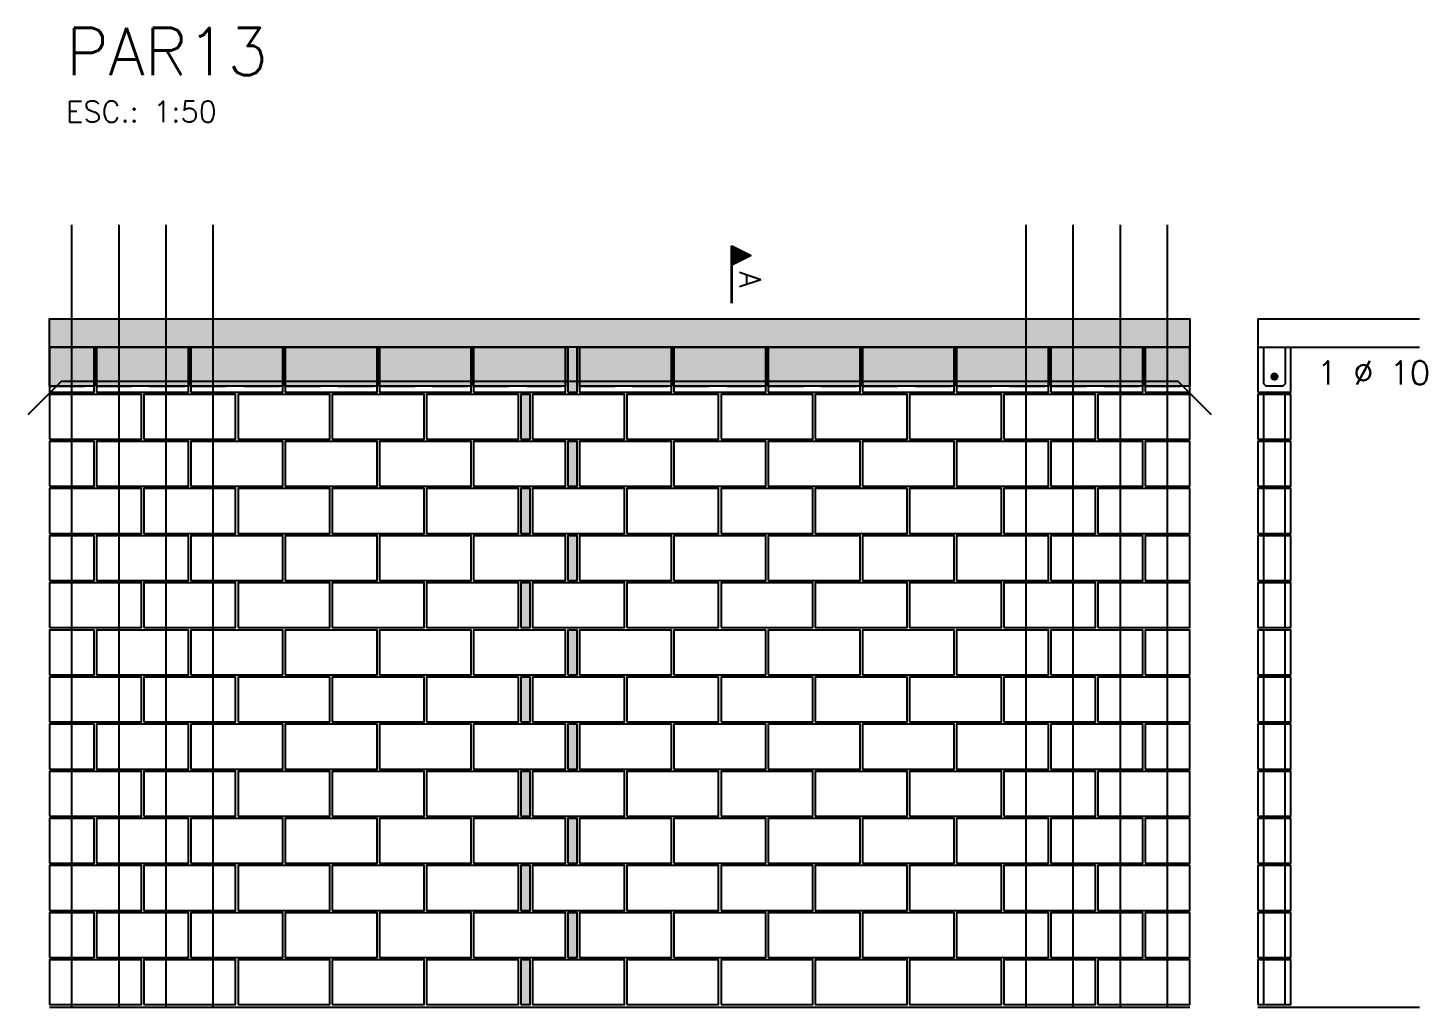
# Model space of a CAD drawing. Extents: x -2 to 121, y -2 to 61.
# Drawn here: x 59.57 to 71.44, y 10.53 to 18.84 of the extents above; entities that cross this region are included whole.
import ezdxf

# ---------------------------------------------------------------- set-up
doc = ezdxf.new("R2010")
doc.units = 0
doc.header["$MEASUREMENT"] = 0
doc.linetypes.add('ESTILO_TQS_0001', pattern=[0.45, 0.3, -0.15])
for name, color, linetype in [('PENA_02', 2, 'CONTINUOUS'), ('PENA_03', 3, 'CONTINUOUS'), ('PENA_05', 5, 'CONTINUOUS'), ('PENA_06', 6, 'CONTINUOUS'), ('PENA_09', 254, 'CONTINUOUS'), ('PENA_11', 252, 'CONTINUOUS'), ('PENA_25', 210, 'CONTINUOUS')]:
    doc.layers.add(name, color=color, linetype=linetype)
doc.styles.get("Standard").update_dxf_attribs({"font": 'ROMANS.SHX'})

msp = doc.modelspace()

# ---------------------------------------------------------------- linework, layer by layer
at = {"layer": 'PENA_02', "linetype": 'ESTILO_TQS_0001'}
for p, q in [((59.749207, 15.797532), (60.129207, 15.797532)), ((60.149207, 15.797532), (60.929207, 15.797532)), ((60.949207, 15.797532), (61.729207, 15.797532)), ((61.749207, 15.797532), (62.529207, 15.797532)), ((62.549207, 15.797532), (63.329207, 15.797532)), ((63.349207, 15.797532), (64.129207, 15.797532)), ((64.249207, 15.797532), (65.029207, 15.797532)), ((65.049207, 15.797532), (65.829207, 15.797532)), ((65.849207, 15.797532), (66.629207, 15.797532)), ((66.649207, 15.797532), (67.429207, 15.797532)), ((67.449207, 15.797532), (68.229207, 15.797532)), ((68.249207, 15.797532), (69.029207, 15.797532)), ((69.049207, 15.797532), (69.429207, 15.797532))]:
    msp.add_line(p, q, dxfattribs=at)
at = {"layer": 'PENA_02', "linetype": 'Continuous'}
msp.add_line((59.749207, 10.527532), (69.429207, 10.527532), dxfattribs=at)
for points in [[(59.749207, 16.127532), (59.749207, 16.367532), (69.429207, 16.367532), (69.429207, 16.127532), (59.749207, 16.127532)], [(59.749207, 15.747532), (60.129207, 15.747532), (60.129207, 16.127532), (59.749207, 16.127532), (59.749207, 15.747532)], [(60.149207, 15.747532), (60.929207, 15.747532), (60.929207, 16.127532), (60.149207, 16.127532), (60.149207, 15.747532)], [(60.949207, 15.747532), (61.729207, 15.747532), (61.729207, 16.127532), (60.949207, 16.127532), (60.949207, 15.747532)], [(61.749207, 15.747532), (62.529207, 15.747532), (62.529207, 16.127532), (61.749207, 16.127532), (61.749207, 15.747532)], [(62.549207, 15.747532), (63.329207, 15.747532), (63.329207, 16.127532), (62.549207, 16.127532), (62.549207, 15.747532)], [(63.349207, 15.747532), (64.129207, 15.747532), (64.129207, 16.127532), (63.349207, 16.127532), (63.349207, 15.747532)], [(64.149207, 15.747532), (64.229207, 15.747532), (64.229207, 16.127532), (64.149207, 16.127532), (64.149207, 15.747532)], [(64.249207, 15.747532), (65.029207, 15.747532), (65.029207, 16.127532), (64.249207, 16.127532), (64.249207, 15.747532)], [(65.049207, 15.747532), (65.829207, 15.747532), (65.829207, 16.127532), (65.049207, 16.127532), (65.049207, 15.747532)], [(65.849207, 15.747532), (66.629207, 15.747532), (66.629207, 16.127532), (65.849207, 16.127532), (65.849207, 15.747532)], [(66.649207, 15.747532), (67.429207, 15.747532), (67.429207, 16.127532), (66.649207, 16.127532), (66.649207, 15.747532)], [(67.449207, 15.747532), (68.229207, 15.747532), (68.229207, 16.127532), (67.449207, 16.127532), (67.449207, 15.747532)], [(68.249207, 15.747532), (69.029207, 15.747532), (69.029207, 16.127532), (68.249207, 16.127532), (68.249207, 15.747532)], [(69.049207, 15.747532), (69.429207, 15.747532), (69.429207, 16.127532), (69.049207, 16.127532), (69.049207, 15.747532)], [(59.749207, 15.347532), (60.529207, 15.347532), (60.529207, 15.727532), (59.749207, 15.727532), (59.749207, 15.347532)], [(60.549207, 15.347532), (61.329207, 15.347532), (61.329207, 15.727532), (60.549207, 15.727532), (60.549207, 15.347532)], [(61.349207, 15.347532), (62.129207, 15.347532), (62.129207, 15.727532), (61.349207, 15.727532), (61.349207, 15.347532)], [(62.149207, 15.347532), (62.929207, 15.347532), (62.929207, 15.727532), (62.149207, 15.727532), (62.149207, 15.347532)], [(62.949207, 15.347532), (63.729207, 15.347532), (63.729207, 15.727532), (62.949207, 15.727532), (62.949207, 15.347532)], [(63.749207, 15.347532), (63.829207, 15.347532), (63.829207, 15.727532), (63.749207, 15.727532), (63.749207, 15.347532)], [(63.849207, 15.347532), (64.629207, 15.347532), (64.629207, 15.727532), (63.849207, 15.727532), (63.849207, 15.347532)], [(64.649207, 15.347532), (65.429207, 15.347532), (65.429207, 15.727532), (64.649207, 15.727532), (64.649207, 15.347532)], [(65.449207, 15.347532), (66.229207, 15.347532), (66.229207, 15.727532), (65.449207, 15.727532), (65.449207, 15.347532)], [(66.249207, 15.347532), (67.029207, 15.347532), (67.029207, 15.727532), (66.249207, 15.727532), (66.249207, 15.347532)], [(67.049207, 15.347532), (67.829207, 15.347532), (67.829207, 15.727532), (67.049207, 15.727532), (67.049207, 15.347532)], [(67.849207, 15.347532), (68.629207, 15.347532), (68.629207, 15.727532), (67.849207, 15.727532), (67.849207, 15.347532)], [(68.649207, 15.347532), (69.429207, 15.347532), (69.429207, 15.727532), (68.649207, 15.727532), (68.649207, 15.347532)], [(59.749207, 14.947532), (60.129207, 14.947532), (60.129207, 15.327532), (59.749207, 15.327532), (59.749207, 14.947532)], [(60.149207, 14.947532), (60.929207, 14.947532), (60.929207, 15.327532), (60.149207, 15.327532), (60.149207, 14.947532)], [(60.949207, 14.947532), (61.729207, 14.947532), (61.729207, 15.327532), (60.949207, 15.327532), (60.949207, 14.947532)], [(61.749207, 14.947532), (62.529207, 14.947532), (62.529207, 15.327532), (61.749207, 15.327532), (61.749207, 14.947532)], [(62.549207, 14.947532), (63.329207, 14.947532), (63.329207, 15.327532), (62.549207, 15.327532), (62.549207, 14.947532)], [(63.349207, 14.947532), (64.129207, 14.947532), (64.129207, 15.327532), (63.349207, 15.327532), (63.349207, 14.947532)], [(64.149207, 14.947532), (64.229207, 14.947532), (64.229207, 15.327532), (64.149207, 15.327532), (64.149207, 14.947532)], [(64.249207, 14.947532), (65.029207, 14.947532), (65.029207, 15.327532), (64.249207, 15.327532), (64.249207, 14.947532)], [(65.049207, 14.947532), (65.829207, 14.947532), (65.829207, 15.327532), (65.049207, 15.327532), (65.049207, 14.947532)], [(65.849207, 14.947532), (66.629207, 14.947532), (66.629207, 15.327532), (65.849207, 15.327532), (65.849207, 14.947532)], [(66.649207, 14.947532), (67.429207, 14.947532), (67.429207, 15.327532), (66.649207, 15.327532), (66.649207, 14.947532)], [(67.449207, 14.947532), (68.229207, 14.947532), (68.229207, 15.327532), (67.449207, 15.327532), (67.449207, 14.947532)], [(68.249207, 14.947532), (69.029207, 14.947532), (69.029207, 15.327532), (68.249207, 15.327532), (68.249207, 14.947532)], [(69.049207, 14.947532), (69.429207, 14.947532), (69.429207, 15.327532), (69.049207, 15.327532), (69.049207, 14.947532)], [(59.749207, 14.547532), (60.529207, 14.547532), (60.529207, 14.927532), (59.749207, 14.927532), (59.749207, 14.547532)], [(60.549207, 14.547532), (61.329207, 14.547532), (61.329207, 14.927532), (60.549207, 14.927532), (60.549207, 14.547532)], [(61.349207, 14.547532), (62.129207, 14.547532), (62.129207, 14.927532), (61.349207, 14.927532), (61.349207, 14.547532)], [(62.149207, 14.547532), (62.929207, 14.547532), (62.929207, 14.927532), (62.149207, 14.927532), (62.149207, 14.547532)], [(62.949207, 14.547532), (63.729207, 14.547532), (63.729207, 14.927532), (62.949207, 14.927532), (62.949207, 14.547532)], [(63.749207, 14.547532), (63.829207, 14.547532), (63.829207, 14.927532), (63.749207, 14.927532), (63.749207, 14.547532)], [(63.849207, 14.547532), (64.629207, 14.547532), (64.629207, 14.927532), (63.849207, 14.927532), (63.849207, 14.547532)], [(64.649207, 14.547532), (65.429207, 14.547532), (65.429207, 14.927532), (64.649207, 14.927532), (64.649207, 14.547532)], [(65.449207, 14.547532), (66.229207, 14.547532), (66.229207, 14.927532), (65.449207, 14.927532), (65.449207, 14.547532)], [(66.249207, 14.547532), (67.029207, 14.547532), (67.029207, 14.927532), (66.249207, 14.927532), (66.249207, 14.547532)], [(67.049207, 14.547532), (67.829207, 14.547532), (67.829207, 14.927532), (67.049207, 14.927532), (67.049207, 14.547532)], [(67.849207, 14.547532), (68.629207, 14.547532), (68.629207, 14.927532), (67.849207, 14.927532), (67.849207, 14.547532)], [(68.649207, 14.547532), (69.429207, 14.547532), (69.429207, 14.927532), (68.649207, 14.927532), (68.649207, 14.547532)], [(59.749207, 14.147532), (60.129207, 14.147532), (60.129207, 14.527532), (59.749207, 14.527532), (59.749207, 14.147532)], [(60.149207, 14.147532), (60.929207, 14.147532), (60.929207, 14.527532), (60.149207, 14.527532), (60.149207, 14.147532)], [(60.949207, 14.147532), (61.729207, 14.147532), (61.729207, 14.527532), (60.949207, 14.527532), (60.949207, 14.147532)], [(61.749207, 14.147532), (62.529207, 14.147532), (62.529207, 14.527532), (61.749207, 14.527532), (61.749207, 14.147532)], [(62.549207, 14.147532), (63.329207, 14.147532), (63.329207, 14.527532), (62.549207, 14.527532), (62.549207, 14.147532)], [(63.349207, 14.147532), (64.129207, 14.147532), (64.129207, 14.527532), (63.349207, 14.527532), (63.349207, 14.147532)], [(64.149207, 14.147532), (64.229207, 14.147532), (64.229207, 14.527532), (64.149207, 14.527532), (64.149207, 14.147532)], [(64.249207, 14.147532), (65.029207, 14.147532), (65.029207, 14.527532), (64.249207, 14.527532), (64.249207, 14.147532)], [(65.049207, 14.147532), (65.829207, 14.147532), (65.829207, 14.527532), (65.049207, 14.527532), (65.049207, 14.147532)], [(65.849207, 14.147532), (66.629207, 14.147532), (66.629207, 14.527532), (65.849207, 14.527532), (65.849207, 14.147532)], [(66.649207, 14.147532), (67.429207, 14.147532), (67.429207, 14.527532), (66.649207, 14.527532), (66.649207, 14.147532)], [(67.449207, 14.147532), (68.229207, 14.147532), (68.229207, 14.527532), (67.449207, 14.527532), (67.449207, 14.147532)], [(68.249207, 14.147532), (69.029207, 14.147532), (69.029207, 14.527532), (68.249207, 14.527532), (68.249207, 14.147532)], [(69.049207, 14.147532), (69.429207, 14.147532), (69.429207, 14.527532), (69.049207, 14.527532), (69.049207, 14.147532)], [(59.749207, 13.747532), (60.529207, 13.747532), (60.529207, 14.127532), (59.749207, 14.127532), (59.749207, 13.747532)], [(60.549207, 13.747532), (61.329207, 13.747532), (61.329207, 14.127532), (60.549207, 14.127532), (60.549207, 13.747532)], [(61.349207, 13.747532), (62.129207, 13.747532), (62.129207, 14.127532), (61.349207, 14.127532), (61.349207, 13.747532)], [(62.149207, 13.747532), (62.929207, 13.747532), (62.929207, 14.127532), (62.149207, 14.127532), (62.149207, 13.747532)], [(62.949207, 13.747532), (63.729207, 13.747532), (63.729207, 14.127532), (62.949207, 14.127532), (62.949207, 13.747532)], [(63.749207, 13.747532), (63.829207, 13.747532), (63.829207, 14.127532), (63.749207, 14.127532), (63.749207, 13.747532)], [(63.849207, 13.747532), (64.629207, 13.747532), (64.629207, 14.127532), (63.849207, 14.127532), (63.849207, 13.747532)], [(64.649207, 13.747532), (65.429207, 13.747532), (65.429207, 14.127532), (64.649207, 14.127532), (64.649207, 13.747532)], [(65.449207, 13.747532), (66.229207, 13.747532), (66.229207, 14.127532), (65.449207, 14.127532), (65.449207, 13.747532)], [(66.249207, 13.747532), (67.029207, 13.747532), (67.029207, 14.127532), (66.249207, 14.127532), (66.249207, 13.747532)], [(67.049207, 13.747532), (67.829207, 13.747532), (67.829207, 14.127532), (67.049207, 14.127532), (67.049207, 13.747532)], [(67.849207, 13.747532), (68.629207, 13.747532), (68.629207, 14.127532), (67.849207, 14.127532), (67.849207, 13.747532)], [(68.649207, 13.747532), (69.429207, 13.747532), (69.429207, 14.127532), (68.649207, 14.127532), (68.649207, 13.747532)], [(59.749207, 13.347532), (60.129207, 13.347532), (60.129207, 13.727532), (59.749207, 13.727532), (59.749207, 13.347532)], [(60.149207, 13.347532), (60.929207, 13.347532), (60.929207, 13.727532), (60.149207, 13.727532), (60.149207, 13.347532)], [(60.949207, 13.347532), (61.729207, 13.347532), (61.729207, 13.727532), (60.949207, 13.727532), (60.949207, 13.347532)], [(61.749207, 13.347532), (62.529207, 13.347532), (62.529207, 13.727532), (61.749207, 13.727532), (61.749207, 13.347532)], [(62.549207, 13.347532), (63.329207, 13.347532), (63.329207, 13.727532), (62.549207, 13.727532), (62.549207, 13.347532)], [(63.349207, 13.347532), (64.129207, 13.347532), (64.129207, 13.727532), (63.349207, 13.727532), (63.349207, 13.347532)], [(64.149207, 13.347532), (64.229207, 13.347532), (64.229207, 13.727532), (64.149207, 13.727532), (64.149207, 13.347532)], [(64.249207, 13.347532), (65.029207, 13.347532), (65.029207, 13.727532), (64.249207, 13.727532), (64.249207, 13.347532)], [(65.049207, 13.347532), (65.829207, 13.347532), (65.829207, 13.727532), (65.049207, 13.727532), (65.049207, 13.347532)], [(65.849207, 13.347532), (66.629207, 13.347532), (66.629207, 13.727532), (65.849207, 13.727532), (65.849207, 13.347532)], [(66.649207, 13.347532), (67.429207, 13.347532), (67.429207, 13.727532), (66.649207, 13.727532), (66.649207, 13.347532)], [(67.449207, 13.347532), (68.229207, 13.347532), (68.229207, 13.727532), (67.449207, 13.727532), (67.449207, 13.347532)], [(68.249207, 13.347532), (69.029207, 13.347532), (69.029207, 13.727532), (68.249207, 13.727532), (68.249207, 13.347532)], [(69.049207, 13.347532), (69.429207, 13.347532), (69.429207, 13.727532), (69.049207, 13.727532), (69.049207, 13.347532)], [(59.749207, 12.947532), (60.529207, 12.947532), (60.529207, 13.327532), (59.749207, 13.327532), (59.749207, 12.947532)], [(60.549207, 12.947532), (61.329207, 12.947532), (61.329207, 13.327532), (60.549207, 13.327532), (60.549207, 12.947532)], [(61.349207, 12.947532), (62.129207, 12.947532), (62.129207, 13.327532), (61.349207, 13.327532), (61.349207, 12.947532)], [(62.149207, 12.947532), (62.929207, 12.947532), (62.929207, 13.327532), (62.149207, 13.327532), (62.149207, 12.947532)], [(62.949207, 12.947532), (63.729207, 12.947532), (63.729207, 13.327532), (62.949207, 13.327532), (62.949207, 12.947532)], [(63.749207, 12.947532), (63.829207, 12.947532), (63.829207, 13.327532), (63.749207, 13.327532), (63.749207, 12.947532)], [(63.849207, 12.947532), (64.629207, 12.947532), (64.629207, 13.327532), (63.849207, 13.327532), (63.849207, 12.947532)], [(64.649207, 12.947532), (65.429207, 12.947532), (65.429207, 13.327532), (64.649207, 13.327532), (64.649207, 12.947532)], [(65.449207, 12.947532), (66.229207, 12.947532), (66.229207, 13.327532), (65.449207, 13.327532), (65.449207, 12.947532)], [(66.249207, 12.947532), (67.029207, 12.947532), (67.029207, 13.327532), (66.249207, 13.327532), (66.249207, 12.947532)], [(67.049207, 12.947532), (67.829207, 12.947532), (67.829207, 13.327532), (67.049207, 13.327532), (67.049207, 12.947532)], [(67.849207, 12.947532), (68.629207, 12.947532), (68.629207, 13.327532), (67.849207, 13.327532), (67.849207, 12.947532)], [(68.649207, 12.947532), (69.429207, 12.947532), (69.429207, 13.327532), (68.649207, 13.327532), (68.649207, 12.947532)], [(59.749207, 12.547532), (60.129207, 12.547532), (60.129207, 12.927532), (59.749207, 12.927532), (59.749207, 12.547532)], [(60.149207, 12.547532), (60.929207, 12.547532), (60.929207, 12.927532), (60.149207, 12.927532), (60.149207, 12.547532)], [(60.949207, 12.547532), (61.729207, 12.547532), (61.729207, 12.927532), (60.949207, 12.927532), (60.949207, 12.547532)], [(61.749207, 12.547532), (62.529207, 12.547532), (62.529207, 12.927532), (61.749207, 12.927532), (61.749207, 12.547532)], [(62.549207, 12.547532), (63.329207, 12.547532), (63.329207, 12.927532), (62.549207, 12.927532), (62.549207, 12.547532)], [(63.349207, 12.547532), (64.129207, 12.547532), (64.129207, 12.927532), (63.349207, 12.927532), (63.349207, 12.547532)], [(64.149207, 12.547532), (64.229207, 12.547532), (64.229207, 12.927532), (64.149207, 12.927532), (64.149207, 12.547532)], [(64.249207, 12.547532), (65.029207, 12.547532), (65.029207, 12.927532), (64.249207, 12.927532), (64.249207, 12.547532)], [(65.049207, 12.547532), (65.829207, 12.547532), (65.829207, 12.927532), (65.049207, 12.927532), (65.049207, 12.547532)], [(65.849207, 12.547532), (66.629207, 12.547532), (66.629207, 12.927532), (65.849207, 12.927532), (65.849207, 12.547532)], [(66.649207, 12.547532), (67.429207, 12.547532), (67.429207, 12.927532), (66.649207, 12.927532), (66.649207, 12.547532)], [(67.449207, 12.547532), (68.229207, 12.547532), (68.229207, 12.927532), (67.449207, 12.927532), (67.449207, 12.547532)], [(68.249207, 12.547532), (69.029207, 12.547532), (69.029207, 12.927532), (68.249207, 12.927532), (68.249207, 12.547532)], [(69.049207, 12.547532), (69.429207, 12.547532), (69.429207, 12.927532), (69.049207, 12.927532), (69.049207, 12.547532)], [(59.749207, 12.147532), (60.529207, 12.147532), (60.529207, 12.527532), (59.749207, 12.527532), (59.749207, 12.147532)], [(60.549207, 12.147532), (61.329207, 12.147532), (61.329207, 12.527532), (60.549207, 12.527532), (60.549207, 12.147532)], [(61.349207, 12.147532), (62.129207, 12.147532), (62.129207, 12.527532), (61.349207, 12.527532), (61.349207, 12.147532)], [(62.149207, 12.147532), (62.929207, 12.147532), (62.929207, 12.527532), (62.149207, 12.527532), (62.149207, 12.147532)], [(62.949207, 12.147532), (63.729207, 12.147532), (63.729207, 12.527532), (62.949207, 12.527532), (62.949207, 12.147532)], [(63.749207, 12.147532), (63.829207, 12.147532), (63.829207, 12.527532), (63.749207, 12.527532), (63.749207, 12.147532)], [(63.849207, 12.147532), (64.629207, 12.147532), (64.629207, 12.527532), (63.849207, 12.527532), (63.849207, 12.147532)], [(64.649207, 12.147532), (65.429207, 12.147532), (65.429207, 12.527532), (64.649207, 12.527532), (64.649207, 12.147532)], [(65.449207, 12.147532), (66.229207, 12.147532), (66.229207, 12.527532), (65.449207, 12.527532), (65.449207, 12.147532)], [(66.249207, 12.147532), (67.029207, 12.147532), (67.029207, 12.527532), (66.249207, 12.527532), (66.249207, 12.147532)], [(67.049207, 12.147532), (67.829207, 12.147532), (67.829207, 12.527532), (67.049207, 12.527532), (67.049207, 12.147532)], [(67.849207, 12.147532), (68.629207, 12.147532), (68.629207, 12.527532), (67.849207, 12.527532), (67.849207, 12.147532)], [(68.649207, 12.147532), (69.429207, 12.147532), (69.429207, 12.527532), (68.649207, 12.527532), (68.649207, 12.147532)], [(59.749207, 11.747532), (60.129207, 11.747532), (60.129207, 12.127532), (59.749207, 12.127532), (59.749207, 11.747532)], [(60.149207, 11.747532), (60.929207, 11.747532), (60.929207, 12.127532), (60.149207, 12.127532), (60.149207, 11.747532)], [(60.949207, 11.747532), (61.729207, 11.747532), (61.729207, 12.127532), (60.949207, 12.127532), (60.949207, 11.747532)], [(61.749207, 11.747532), (62.529207, 11.747532), (62.529207, 12.127532), (61.749207, 12.127532), (61.749207, 11.747532)], [(62.549207, 11.747532), (63.329207, 11.747532), (63.329207, 12.127532), (62.549207, 12.127532), (62.549207, 11.747532)], [(63.349207, 11.747532), (64.129207, 11.747532), (64.129207, 12.127532), (63.349207, 12.127532), (63.349207, 11.747532)], [(64.149207, 11.747532), (64.229207, 11.747532), (64.229207, 12.127532), (64.149207, 12.127532), (64.149207, 11.747532)], [(64.249207, 11.747532), (65.029207, 11.747532), (65.029207, 12.127532), (64.249207, 12.127532), (64.249207, 11.747532)], [(65.049207, 11.747532), (65.829207, 11.747532), (65.829207, 12.127532), (65.049207, 12.127532), (65.049207, 11.747532)], [(65.849207, 11.747532), (66.629207, 11.747532), (66.629207, 12.127532), (65.849207, 12.127532), (65.849207, 11.747532)], [(66.649207, 11.747532), (67.429207, 11.747532), (67.429207, 12.127532), (66.649207, 12.127532), (66.649207, 11.747532)], [(67.449207, 11.747532), (68.229207, 11.747532), (68.229207, 12.127532), (67.449207, 12.127532), (67.449207, 11.747532)], [(68.249207, 11.747532), (69.029207, 11.747532), (69.029207, 12.127532), (68.249207, 12.127532), (68.249207, 11.747532)], [(69.049207, 11.747532), (69.429207, 11.747532), (69.429207, 12.127532), (69.049207, 12.127532), (69.049207, 11.747532)], [(59.749207, 11.347532), (60.529207, 11.347532), (60.529207, 11.727532), (59.749207, 11.727532), (59.749207, 11.347532)], [(60.549207, 11.347532), (61.329207, 11.347532), (61.329207, 11.727532), (60.549207, 11.727532), (60.549207, 11.347532)], [(61.349207, 11.347532), (62.129207, 11.347532), (62.129207, 11.727532), (61.349207, 11.727532), (61.349207, 11.347532)], [(62.149207, 11.347532), (62.929207, 11.347532), (62.929207, 11.727532), (62.149207, 11.727532), (62.149207, 11.347532)], [(62.949207, 11.347532), (63.729207, 11.347532), (63.729207, 11.727532), (62.949207, 11.727532), (62.949207, 11.347532)], [(63.749207, 11.347532), (63.829207, 11.347532), (63.829207, 11.727532), (63.749207, 11.727532), (63.749207, 11.347532)], [(63.849207, 11.347532), (64.629207, 11.347532), (64.629207, 11.727532), (63.849207, 11.727532), (63.849207, 11.347532)], [(64.649207, 11.347532), (65.429207, 11.347532), (65.429207, 11.727532), (64.649207, 11.727532), (64.649207, 11.347532)], [(65.449207, 11.347532), (66.229207, 11.347532), (66.229207, 11.727532), (65.449207, 11.727532), (65.449207, 11.347532)], [(66.249207, 11.347532), (67.029207, 11.347532), (67.029207, 11.727532), (66.249207, 11.727532), (66.249207, 11.347532)], [(67.049207, 11.347532), (67.829207, 11.347532), (67.829207, 11.727532), (67.049207, 11.727532), (67.049207, 11.347532)], [(67.849207, 11.347532), (68.629207, 11.347532), (68.629207, 11.727532), (67.849207, 11.727532), (67.849207, 11.347532)], [(68.649207, 11.347532), (69.429207, 11.347532), (69.429207, 11.727532), (68.649207, 11.727532), (68.649207, 11.347532)], [(59.749207, 10.947532), (60.129207, 10.947532), (60.129207, 11.327532), (59.749207, 11.327532), (59.749207, 10.947532)], [(60.149207, 10.947532), (60.929207, 10.947532), (60.929207, 11.327532), (60.149207, 11.327532), (60.149207, 10.947532)], [(60.949207, 10.947532), (61.729207, 10.947532), (61.729207, 11.327532), (60.949207, 11.327532), (60.949207, 10.947532)], [(61.749207, 10.947532), (62.529207, 10.947532), (62.529207, 11.327532), (61.749207, 11.327532), (61.749207, 10.947532)], [(62.549207, 10.947532), (63.329207, 10.947532), (63.329207, 11.327532), (62.549207, 11.327532), (62.549207, 10.947532)], [(63.349207, 10.947532), (64.129207, 10.947532), (64.129207, 11.327532), (63.349207, 11.327532), (63.349207, 10.947532)], [(64.149207, 10.947532), (64.229207, 10.947532), (64.229207, 11.327532), (64.149207, 11.327532), (64.149207, 10.947532)], [(64.249207, 10.947532), (65.029207, 10.947532), (65.029207, 11.327532), (64.249207, 11.327532), (64.249207, 10.947532)], [(65.049207, 10.947532), (65.829207, 10.947532), (65.829207, 11.327532), (65.049207, 11.327532), (65.049207, 10.947532)], [(65.849207, 10.947532), (66.629207, 10.947532), (66.629207, 11.327532), (65.849207, 11.327532), (65.849207, 10.947532)], [(66.649207, 10.947532), (67.429207, 10.947532), (67.429207, 11.327532), (66.649207, 11.327532), (66.649207, 10.947532)], [(67.449207, 10.947532), (68.229207, 10.947532), (68.229207, 11.327532), (67.449207, 11.327532), (67.449207, 10.947532)], [(68.249207, 10.947532), (69.029207, 10.947532), (69.029207, 11.327532), (68.249207, 11.327532), (68.249207, 10.947532)], [(69.049207, 10.947532), (69.429207, 10.947532), (69.429207, 11.327532), (69.049207, 11.327532), (69.049207, 10.947532)], [(59.749207, 10.547532), (60.529207, 10.547532), (60.529207, 10.927532), (59.749207, 10.927532), (59.749207, 10.547532)], [(60.549207, 10.547532), (61.329207, 10.547532), (61.329207, 10.927532), (60.549207, 10.927532), (60.549207, 10.547532)], [(61.349207, 10.547532), (62.129207, 10.547532), (62.129207, 10.927532), (61.349207, 10.927532), (61.349207, 10.547532)], [(62.149207, 10.547532), (62.929207, 10.547532), (62.929207, 10.927532), (62.149207, 10.927532), (62.149207, 10.547532)], [(62.949207, 10.547532), (63.729207, 10.547532), (63.729207, 10.927532), (62.949207, 10.927532), (62.949207, 10.547532)], [(63.749207, 10.547532), (63.829207, 10.547532), (63.829207, 10.927532), (63.749207, 10.927532), (63.749207, 10.547532)], [(63.849207, 10.547532), (64.629207, 10.547532), (64.629207, 10.927532), (63.849207, 10.927532), (63.849207, 10.547532)], [(64.649207, 10.547532), (65.429207, 10.547532), (65.429207, 10.927532), (64.649207, 10.927532), (64.649207, 10.547532)], [(65.449207, 10.547532), (66.229207, 10.547532), (66.229207, 10.927532), (65.449207, 10.927532), (65.449207, 10.547532)], [(66.249207, 10.547532), (67.029207, 10.547532), (67.029207, 10.927532), (66.249207, 10.927532), (66.249207, 10.547532)], [(67.049207, 10.547532), (67.829207, 10.547532), (67.829207, 10.927532), (67.049207, 10.927532), (67.049207, 10.547532)], [(67.849207, 10.547532), (68.629207, 10.547532), (68.629207, 10.927532), (67.849207, 10.927532), (67.849207, 10.547532)], [(68.649207, 10.547532), (69.429207, 10.547532), (69.429207, 10.927532), (68.649207, 10.927532), (68.649207, 10.547532)]]:
    msp.add_lwpolyline(points, dxfattribs=at)
at = {"layer": 'PENA_03', "linetype": 'Continuous'}
for p, q in [((65.539253, 16.502639), (65.539253, 16.989021)), ((65.539253, 16.989021), (65.705186, 16.906055)), ((65.539948, 16.987893), (65.703625, 16.906055)), ((65.539949, 16.987893), (65.539949, 16.824216)), ((65.705186, 16.906055), (65.539948, 16.823436)), ((65.703625, 16.906055), (65.539949, 16.824216)), ((65.552017, 16.982639), (65.552017, 16.82947)), ((65.564781, 16.976257), (65.564781, 16.835852)), ((65.577545, 16.969875), (65.577545, 16.842234)), ((65.590309, 16.963493), (65.590309, 16.848616)), ((65.603073, 16.957111), (65.603073, 16.854998)), ((65.615837, 16.950729), (65.615837, 16.86138)), ((65.628601, 16.944347), (65.628601, 16.867762)), ((65.641365, 16.937965), (65.641365, 16.874144)), ((65.654129, 16.931583), (65.654129, 16.880526)), ((65.666893, 16.925201), (65.666893, 16.886908)), ((65.679658, 16.918819), (65.679658, 16.89329)), ((65.692422, 16.912437), (65.692422, 16.899673)), ((65.539949, 16.823436), (65.539949, 16.502639)), ((70.007262, 16.367532), (70.007262, 15.747532)), ((70.007262, 16.367532), (71.377942, 16.367532)), ((70.007262, 16.127532), (71.377942, 16.127532)), ((70.057262, 15.347532), (70.057262, 15.727532)), ((70.237262, 15.347532), (70.237262, 15.727532)), ((70.057262, 14.947532), (70.057262, 15.327532)), ((70.237262, 14.947532), (70.237262, 15.327532)), ((70.057262, 14.547532), (70.057262, 14.927532)), ((70.237262, 14.547532), (70.237262, 14.927532)), ((70.057262, 14.147532), (70.057262, 14.527532)), ((70.237262, 14.147532), (70.237262, 14.527532)), ((70.057262, 13.747532), (70.057262, 14.127532)), ((70.237262, 13.747532), (70.237262, 14.127532)), ((70.057262, 13.347532), (70.057262, 13.727532)), ((70.237262, 13.347532), (70.237262, 13.727532)), ((70.057262, 12.947532), (70.057262, 13.327532)), ((70.237262, 12.947532), (70.237262, 13.327532)), ((70.057262, 12.547532), (70.057262, 12.927532)), ((70.237262, 12.547532), (70.237262, 12.927532)), ((70.057262, 12.147532), (70.057262, 12.527532)), ((70.237262, 12.147532), (70.237262, 12.527532)), ((70.057262, 11.747532), (70.057262, 12.127532)), ((70.237262, 11.747532), (70.237262, 12.127532)), ((70.057262, 11.347532), (70.057262, 11.727532)), ((70.237262, 11.347532), (70.237262, 11.727532)), ((70.057262, 10.947532), (70.057262, 11.327532)), ((70.237262, 10.947532), (70.237262, 11.327532)), ((70.057262, 10.547532), (70.057262, 10.927532)), ((70.237262, 10.547532), (70.237262, 10.927532)), ((70.007262, 10.527532), (71.377942, 10.527532))]:
    msp.add_line(p, q, dxfattribs=at)
for points in [[(70.007262, 15.747532), (70.287262, 15.747532), (70.287262, 16.127532)], [(70.237262, 16.127532), (70.237262, 15.817532), (70.217262, 15.797532), (70.077262, 15.797532), (70.057262, 15.817532), (70.057262, 16.127532)], [(70.171811, 15.878522), (70.16965, 15.88869), (70.16354, 15.897101), (70.154537, 15.902298), (70.144198, 15.903385), (70.134311, 15.900173), (70.126586, 15.893217), (70.122358, 15.88372), (70.122358, 15.873324), (70.126586, 15.863827), (70.134311, 15.856871), (70.144198, 15.853659), (70.154537, 15.854746), (70.16354, 15.859943), (70.16965, 15.868354), (70.171811, 15.878522)], [(70.007262, 15.347532), (70.287262, 15.347532), (70.287262, 15.727532), (70.007262, 15.727532), (70.007262, 15.347532)], [(70.007262, 14.947532), (70.287262, 14.947532), (70.287262, 15.327532), (70.007262, 15.327532), (70.007262, 14.947532)], [(70.007262, 14.547532), (70.287262, 14.547532), (70.287262, 14.927532), (70.007262, 14.927532), (70.007262, 14.547532)], [(70.007262, 14.147532), (70.287262, 14.147532), (70.287262, 14.527532), (70.007262, 14.527532), (70.007262, 14.147532)], [(70.007262, 13.747532), (70.287262, 13.747532), (70.287262, 14.127532), (70.007262, 14.127532), (70.007262, 13.747532)], [(70.007262, 13.347532), (70.287262, 13.347532), (70.287262, 13.727532), (70.007262, 13.727532), (70.007262, 13.347532)], [(70.007262, 12.947532), (70.287262, 12.947532), (70.287262, 13.327532), (70.007262, 13.327532), (70.007262, 12.947532)], [(70.007262, 12.547532), (70.287262, 12.547532), (70.287262, 12.927532), (70.007262, 12.927532), (70.007262, 12.547532)], [(70.007262, 12.147532), (70.287262, 12.147532), (70.287262, 12.527532), (70.007262, 12.527532), (70.007262, 12.147532)], [(70.007262, 11.747532), (70.287262, 11.747532), (70.287262, 12.127532), (70.007262, 12.127532), (70.007262, 11.747532)], [(70.007262, 11.347532), (70.287262, 11.347532), (70.287262, 11.727532), (70.007262, 11.727532), (70.007262, 11.347532)], [(70.007262, 10.947532), (70.287262, 10.947532), (70.287262, 11.327532), (70.007262, 11.327532), (70.007262, 10.947532)], [(70.007262, 10.547532), (70.287262, 10.547532), (70.287262, 10.927532), (70.007262, 10.927532), (70.007262, 10.547532)]]:
    msp.add_lwpolyline(points, dxfattribs=at)
msp.add_circle((70.146811, 15.878522), 0.025, dxfattribs=at)
for points in [[(70.171811, 15.878522), (70.126586, 15.893217), (70.122358, 15.88372)], [(70.171811, 15.878522), (70.122358, 15.88372), (70.122358, 15.873324)], [(70.171811, 15.878522), (70.122358, 15.873324), (70.126586, 15.863827)], [(70.171811, 15.878522), (70.134311, 15.900173), (70.123319, 15.887072)], [(70.171811, 15.878522), (70.123319, 15.887072), (70.123319, 15.869971)], [(70.171811, 15.878522), (70.123319, 15.869971), (70.134311, 15.856871)], [(70.171811, 15.878522), (70.134311, 15.900173), (70.126586, 15.893217)], [(70.171811, 15.878522), (70.126586, 15.863827), (70.134311, 15.856871)], [(70.171811, 15.878522), (70.144198, 15.903385), (70.134311, 15.900173)], [(70.171811, 15.878522), (70.151153, 15.903142), (70.134311, 15.900173)], [(70.171811, 15.878522), (70.134311, 15.856871), (70.151153, 15.853902)], [(70.171811, 15.878522), (70.134311, 15.856871), (70.144198, 15.853659)], [(70.171811, 15.878522), (70.154537, 15.902298), (70.144198, 15.903385)], [(70.171811, 15.878522), (70.144198, 15.853659), (70.154537, 15.854746)], [(70.171811, 15.878522), (70.165962, 15.894592), (70.151153, 15.903142)], [(70.171811, 15.878522), (70.151153, 15.853902), (70.165962, 15.862452)], [(70.171811, 15.878522), (70.16354, 15.897101), (70.154537, 15.902298)], [(70.171811, 15.878522), (70.154537, 15.854746), (70.16354, 15.859943)], [(70.171811, 15.878522), (70.16965, 15.88869), (70.16354, 15.897101)], [(70.171811, 15.878522), (70.16354, 15.859943), (70.16965, 15.868354)], [(70.171811, 15.878522), (70.165962, 15.862452), (70.171811, 15.878522)], [(70.171811, 15.878522), (70.16965, 15.868354), (70.171811, 15.878522)]]:
    msp.add_solid(points, dxfattribs=at)
at = {"layer": 'PENA_05', "linetype": 'Continuous'}
for p, q in [((59.939207, 10.527532), (59.939207, 17.167532)), ((60.339207, 10.527532), (60.339207, 17.167532)), ((60.739207, 10.527532), (60.739207, 17.167532)), ((61.139207, 10.527532), (61.139207, 17.167532)), ((68.039207, 10.527532), (68.039207, 17.167532)), ((68.439207, 10.527532), (68.439207, 17.167532)), ((68.839207, 10.527532), (68.839207, 17.167532)), ((69.239207, 10.527532), (69.239207, 17.167532)), ((59.849207, 15.837532), (59.566364, 15.554689)), ((69.329207, 15.837532), (59.849207, 15.837532)), ((69.612049, 15.554689), (69.329207, 15.837532))]:
    msp.add_line(p, q, dxfattribs=at)
at = {"layer": 'PENA_09', "linetype": 'Continuous'}
for points in [[(59.749207, 15.797532), (59.749207, 16.127532), (60.129207, 16.127532), (60.129207, 15.797532), (59.749207, 15.797532)], [(60.149207, 15.797532), (60.149207, 16.127532), (60.929207, 16.127532), (60.929207, 15.797532), (60.149207, 15.797532)], [(60.949207, 15.797532), (60.949207, 16.127532), (61.729207, 16.127532), (61.729207, 15.797532), (60.949207, 15.797532)], [(61.749207, 15.797532), (61.749207, 16.127532), (62.529207, 16.127532), (62.529207, 15.797532), (61.749207, 15.797532)], [(62.549207, 15.797532), (62.549207, 16.127532), (63.329207, 16.127532), (63.329207, 15.797532), (62.549207, 15.797532)], [(63.349207, 15.797532), (63.349207, 16.127532), (64.129207, 16.127532), (64.129207, 15.797532), (63.349207, 15.797532)], [(64.249207, 15.797532), (64.249207, 16.127532), (65.029207, 16.127532), (65.029207, 15.797532), (64.249207, 15.797532)], [(65.049207, 15.797532), (65.049207, 16.127532), (65.829207, 16.127532), (65.829207, 15.797532), (65.049207, 15.797532)], [(65.849207, 15.797532), (65.849207, 16.127532), (66.629207, 16.127532), (66.629207, 15.797532), (65.849207, 15.797532)], [(66.649207, 15.797532), (66.649207, 16.127532), (67.429207, 16.127532), (67.429207, 15.797532), (66.649207, 15.797532)], [(67.449207, 15.797532), (67.449207, 16.127532), (68.229207, 16.127532), (68.229207, 15.797532), (67.449207, 15.797532)], [(68.249207, 15.797532), (68.249207, 16.127532), (69.029207, 16.127532), (69.029207, 15.797532), (68.249207, 15.797532)], [(69.049207, 15.797532), (69.049207, 16.127532), (69.429207, 16.127532), (69.429207, 15.797532), (69.049207, 15.797532)]]:
    msp.add_lwpolyline(points, dxfattribs=at)
for points in [[(59.749207, 15.797532), (59.749207, 16.127532), (60.129207, 16.127532)], [(59.749207, 15.797532), (60.129207, 16.127532), (60.129207, 15.797532)], [(60.149207, 15.797532), (60.149207, 16.127532), (60.929207, 16.127532)], [(60.149207, 15.797532), (60.929207, 16.127532), (60.929207, 15.797532)], [(60.949207, 15.797532), (60.949207, 16.127532), (61.729207, 16.127532)], [(60.949207, 15.797532), (61.729207, 16.127532), (61.729207, 15.797532)], [(61.749207, 15.797532), (61.749207, 16.127532), (62.529207, 16.127532)], [(61.749207, 15.797532), (62.529207, 16.127532), (62.529207, 15.797532)], [(62.549207, 15.797532), (62.549207, 16.127532), (63.329207, 16.127532)], [(62.549207, 15.797532), (63.329207, 16.127532), (63.329207, 15.797532)], [(63.349207, 15.797532), (63.349207, 16.127532), (64.129207, 16.127532)], [(63.349207, 15.797532), (64.129207, 16.127532), (64.129207, 15.797532)], [(64.249207, 15.797532), (64.249207, 16.127532), (65.029207, 16.127532)], [(64.249207, 15.797532), (65.029207, 16.127532), (65.029207, 15.797532)], [(65.049207, 15.797532), (65.049207, 16.127532), (65.829207, 16.127532)], [(65.049207, 15.797532), (65.829207, 16.127532), (65.829207, 15.797532)], [(65.849207, 15.797532), (65.849207, 16.127532), (66.629207, 16.127532)], [(65.849207, 15.797532), (66.629207, 16.127532), (66.629207, 15.797532)], [(66.649207, 15.797532), (66.649207, 16.127532), (67.429207, 16.127532)], [(66.649207, 15.797532), (67.429207, 16.127532), (67.429207, 15.797532)], [(67.449207, 15.797532), (67.449207, 16.127532), (68.229207, 16.127532)], [(67.449207, 15.797532), (68.229207, 16.127532), (68.229207, 15.797532)], [(68.249207, 15.797532), (68.249207, 16.127532), (69.029207, 16.127532)], [(68.249207, 15.797532), (69.029207, 16.127532), (69.029207, 15.797532)], [(69.049207, 15.797532), (69.049207, 16.127532), (69.429207, 16.127532)], [(69.049207, 15.797532), (69.429207, 16.127532), (69.429207, 15.797532)], [(59.749207, 15.797532), (60.129207, 15.797532), (59.749207, 15.797532)], [(60.149207, 15.797532), (60.929207, 15.797532), (60.149207, 15.797532)], [(60.949207, 15.797532), (61.729207, 15.797532), (60.949207, 15.797532)], [(61.749207, 15.797532), (62.529207, 15.797532), (61.749207, 15.797532)], [(62.549207, 15.797532), (63.329207, 15.797532), (62.549207, 15.797532)], [(63.349207, 15.797532), (64.129207, 15.797532), (63.349207, 15.797532)], [(64.249207, 15.797532), (65.029207, 15.797532), (64.249207, 15.797532)], [(65.049207, 15.797532), (65.829207, 15.797532), (65.049207, 15.797532)], [(65.849207, 15.797532), (66.629207, 15.797532), (65.849207, 15.797532)], [(66.649207, 15.797532), (67.429207, 15.797532), (66.649207, 15.797532)], [(67.449207, 15.797532), (68.229207, 15.797532), (67.449207, 15.797532)], [(68.249207, 15.797532), (69.029207, 15.797532), (68.249207, 15.797532)], [(69.049207, 15.797532), (69.429207, 15.797532), (69.049207, 15.797532)]]:
    msp.add_solid(points, dxfattribs=at)
at = {"layer": 'PENA_11', "linetype": 'Continuous'}
for points in [[(59.749207, 16.127532), (59.749207, 16.367532), (69.429207, 16.367532)], [(59.749207, 16.127532), (69.429207, 16.367532), (69.429207, 16.127532)], [(59.749207, 16.127532), (69.429207, 16.127532), (59.749207, 16.127532)]]:
    msp.add_solid(points, dxfattribs=at)
at = {"layer": 'PENA_25', "linetype": 'Continuous'}
for points in [[(64.149207, 15.747532), (64.229207, 15.747532), (64.229207, 16.127532), (64.149207, 16.127532), (64.149207, 15.747532)], [(63.749207, 15.347532), (63.829207, 15.347532), (63.829207, 15.727532), (63.749207, 15.727532), (63.749207, 15.347532)], [(64.149207, 14.947532), (64.229207, 14.947532), (64.229207, 15.327532), (64.149207, 15.327532), (64.149207, 14.947532)], [(63.749207, 14.547532), (63.829207, 14.547532), (63.829207, 14.927532), (63.749207, 14.927532), (63.749207, 14.547532)], [(64.149207, 14.147532), (64.229207, 14.147532), (64.229207, 14.527532), (64.149207, 14.527532), (64.149207, 14.147532)], [(63.749207, 13.747532), (63.829207, 13.747532), (63.829207, 14.127532), (63.749207, 14.127532), (63.749207, 13.747532)], [(64.149207, 13.347532), (64.229207, 13.347532), (64.229207, 13.727532), (64.149207, 13.727532), (64.149207, 13.347532)], [(63.749207, 12.947532), (63.829207, 12.947532), (63.829207, 13.327532), (63.749207, 13.327532), (63.749207, 12.947532)], [(64.149207, 12.547532), (64.229207, 12.547532), (64.229207, 12.927532), (64.149207, 12.927532), (64.149207, 12.547532)], [(63.749207, 12.147532), (63.829207, 12.147532), (63.829207, 12.527532), (63.749207, 12.527532), (63.749207, 12.147532)], [(64.149207, 11.747532), (64.229207, 11.747532), (64.229207, 12.127532), (64.149207, 12.127532), (64.149207, 11.747532)], [(63.749207, 11.347532), (63.829207, 11.347532), (63.829207, 11.727532), (63.749207, 11.727532), (63.749207, 11.347532)], [(64.149207, 10.947532), (64.229207, 10.947532), (64.229207, 11.327532), (64.149207, 11.327532), (64.149207, 10.947532)], [(63.749207, 10.547532), (63.829207, 10.547532), (63.829207, 10.927532), (63.749207, 10.927532), (63.749207, 10.547532)]]:
    msp.add_lwpolyline(points, dxfattribs=at)
for points in [[(64.149207, 15.747532), (64.229207, 15.747532), (64.229207, 16.127532)], [(64.149207, 15.747532), (64.229207, 16.127532), (64.149207, 16.127532)], [(64.149207, 15.747532), (64.149207, 16.127532), (64.149207, 15.747532)], [(63.749207, 15.347532), (63.829207, 15.347532), (63.829207, 15.727532)], [(63.749207, 15.347532), (63.829207, 15.727532), (63.749207, 15.727532)], [(63.749207, 15.347532), (63.749207, 15.727532), (63.749207, 15.347532)], [(64.149207, 14.947532), (64.229207, 14.947532), (64.229207, 15.327532)], [(64.149207, 14.947532), (64.229207, 15.327532), (64.149207, 15.327532)], [(64.149207, 14.947532), (64.149207, 15.327532), (64.149207, 14.947532)], [(63.749207, 14.547532), (63.829207, 14.547532), (63.829207, 14.927532)], [(63.749207, 14.547532), (63.829207, 14.927532), (63.749207, 14.927532)], [(63.749207, 14.547532), (63.749207, 14.927532), (63.749207, 14.547532)], [(64.149207, 14.147532), (64.229207, 14.147532), (64.229207, 14.527532)], [(64.149207, 14.147532), (64.229207, 14.527532), (64.149207, 14.527532)], [(64.149207, 14.147532), (64.149207, 14.527532), (64.149207, 14.147532)], [(63.749207, 13.747532), (63.829207, 13.747532), (63.829207, 14.127532)], [(63.749207, 13.747532), (63.829207, 14.127532), (63.749207, 14.127532)], [(63.749207, 13.747532), (63.749207, 14.127532), (63.749207, 13.747532)], [(64.149207, 13.347532), (64.229207, 13.347532), (64.229207, 13.727532)], [(64.149207, 13.347532), (64.229207, 13.727532), (64.149207, 13.727532)], [(64.149207, 13.347532), (64.149207, 13.727532), (64.149207, 13.347532)], [(63.749207, 12.947532), (63.829207, 12.947532), (63.829207, 13.327532)], [(63.749207, 12.947532), (63.829207, 13.327532), (63.749207, 13.327532)], [(63.749207, 12.947532), (63.749207, 13.327532), (63.749207, 12.947532)], [(64.149207, 12.547532), (64.229207, 12.547532), (64.229207, 12.927532)], [(64.149207, 12.547532), (64.229207, 12.927532), (64.149207, 12.927532)], [(64.149207, 12.547532), (64.149207, 12.927532), (64.149207, 12.547532)], [(63.749207, 12.147532), (63.829207, 12.147532), (63.829207, 12.527532)], [(63.749207, 12.147532), (63.829207, 12.527532), (63.749207, 12.527532)], [(63.749207, 12.147532), (63.749207, 12.527532), (63.749207, 12.147532)], [(64.149207, 11.747532), (64.229207, 11.747532), (64.229207, 12.127532)], [(64.149207, 11.747532), (64.229207, 12.127532), (64.149207, 12.127532)], [(64.149207, 11.747532), (64.149207, 12.127532), (64.149207, 11.747532)], [(63.749207, 11.347532), (63.829207, 11.347532), (63.829207, 11.727532)], [(63.749207, 11.347532), (63.829207, 11.727532), (63.749207, 11.727532)], [(63.749207, 11.347532), (63.749207, 11.727532), (63.749207, 11.347532)], [(64.149207, 10.947532), (64.229207, 10.947532), (64.229207, 11.327532)], [(64.149207, 10.947532), (64.229207, 11.327532), (64.149207, 11.327532)], [(64.149207, 10.947532), (64.149207, 11.327532), (64.149207, 10.947532)], [(63.749207, 10.547532), (63.829207, 10.547532), (63.829207, 10.927532)], [(63.749207, 10.547532), (63.829207, 10.927532), (63.749207, 10.927532)], [(63.749207, 10.547532), (63.749207, 10.927532), (63.749207, 10.547532)]]:
    msp.add_solid(points, dxfattribs=at)

# ---------------------------------------------------------------- texts
at = {"layer": 'PENA_03', "linetype": 'Continuous'}
for s, height, p in [('ESC.: 1:50', 0.18, (59.889207, 18.037532)), ('1 %%c 10', 0.2, (70.508082, 15.811231))]:
    msp.add_text(s, height=height, dxfattribs=at).set_placement(p)
msp.add_text('A', height=0.18, rotation=270, dxfattribs=at).set_placement((65.606282, 16.770622))
at = {"layer": 'PENA_06', "linetype": 'Continuous'}
msp.add_text('PAR13', height=0.4, dxfattribs=at).set_placement((59.889207, 18.437532))

doc.saveas('drawing.dxf')
